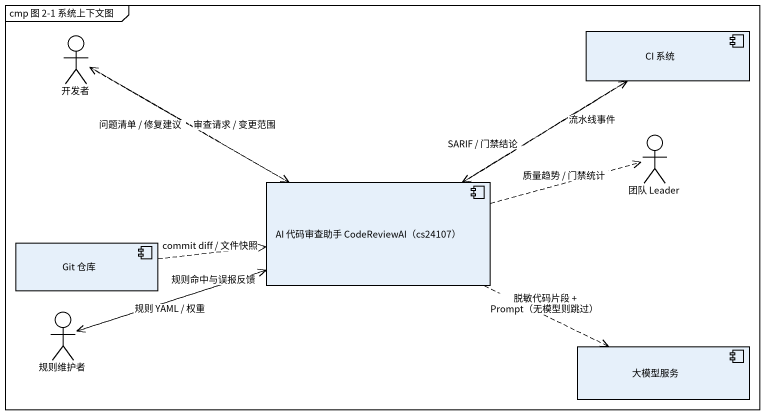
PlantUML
@startuml
mainframe cmp 图 2-1 系统上下文图
actor 开发者
component "CI 系统" as CI_系统
actor "团队 Leader" as 团队_Leader
component "AI 代码审查助手 CodeReviewAI（cs24107）" as AI_代码审查助手_CodeReviewAI
component "Git 仓库" as Git_仓库
actor 规则维护者
component 大模型服务
开发者 .right.> AI_代码审查助手_CodeReviewAI : 审查请求 / 变更范围
CI_系统 ..> AI_代码审查助手_CodeReviewAI : 流水线事件
AI_代码审查助手_CodeReviewAI .left.> 开发者 : 问题清单 / 修复建议
AI_代码审查助手_CodeReviewAI .up.> CI_系统 : SARIF / 门禁结论
AI_代码审查助手_CodeReviewAI .right.> 团队_Leader : 质量趋势 / 门禁统计
AI_代码审查助手_CodeReviewAI .left.> 规则维护者 : 规则命中与误报反馈
AI_代码审查助手_CodeReviewAI .right.> 大模型服务 : 脱敏代码片段 + Prompt（无模型则跳过）
Git_仓库 .right.> AI_代码审查助手_CodeReviewAI : commit diff / 文件快照
规则维护者 .right.> AI_代码审查助手_CodeReviewAI : 规则 YAML / 权重
@enduml
